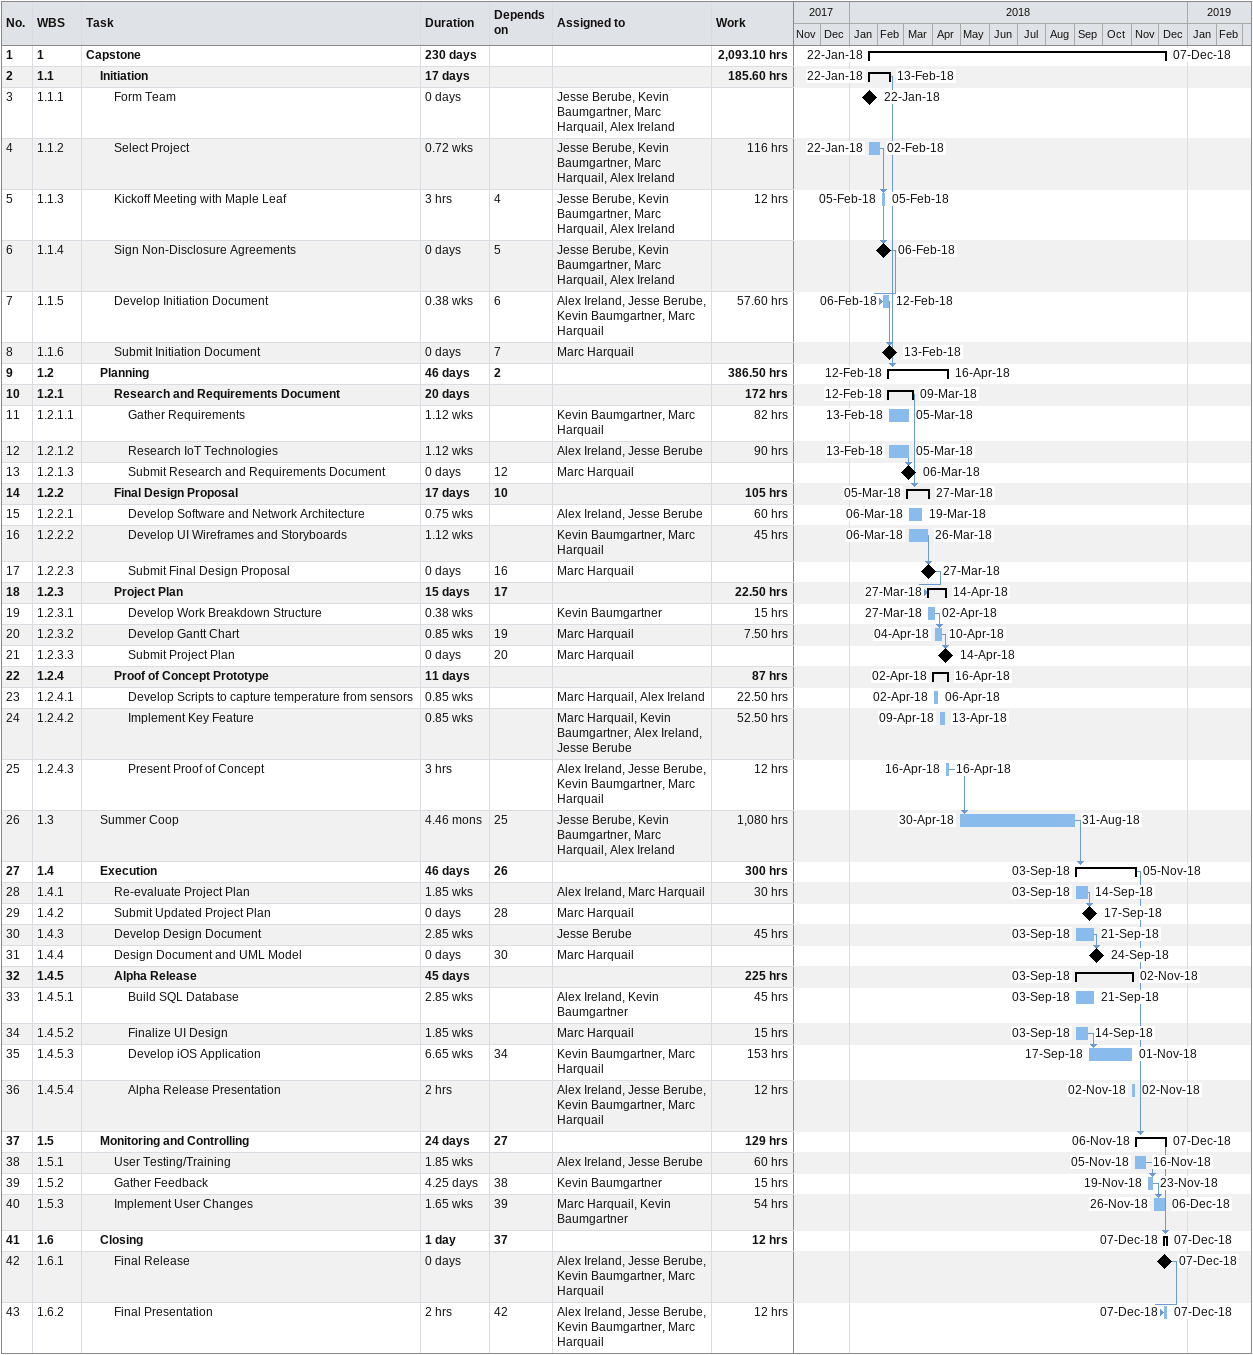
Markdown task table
| ID | WBS | Task | Duration | Start | Finish | Predecessors | Resources | Work (h) |
|---|---|---|---|---|---|---|---|---|
| 1 | 1 | **Capstone** | 230d | 2018-01-22 | 2018-12-07 |  |  | 2093.10 |
| 2 | 1.1 | **Initiation** | 17d | 2018-01-22 | 2018-02-13 |  |  | 185.60 |
| 3 | 1.1.1 | Form Team | 0d | 2018-01-22 | 2018-01-22 |  | Jesse Berube, Kevin Baumgartner, Marc Harquail, Alex Ireland |  |
| 4 | 1.1.2 | Select Project | 0.72w | 2018-01-22 | 2018-02-02 |  | Jesse Berube, Kevin Baumgartner, Marc Harquail, Alex Ireland | 116 |
| 5 | 1.1.3 | Kickoff Meeting with Maple Leaf | 3h | 2018-02-05 | 2018-02-05 | 4 | Jesse Berube, Kevin Baumgartner, Marc Harquail, Alex Ireland | 12 |
| 6 | 1.1.4 | Sign Non-Disclosure Agreements | 0d | 2018-02-06 | 2018-02-06 | 5 | Jesse Berube, Kevin Baumgartner, Marc Harquail, Alex Ireland |  |
| 7 | 1.1.5 | Develop Initiation Document | 0.38w | 2018-02-06 | 2018-02-12 | 6 | Alex Ireland, Jesse Berube, Kevin Baumgartner, Marc Harquail | 57.60 |
| 8 | 1.1.6 | Submit Initiation Document | 0d | 2018-02-13 | 2018-02-13 | 7 | Marc Harquail |  |
| 9 | 1.2 | **Planning** | 46d | 2018-02-12 | 2018-04-16 | 2 |  | 386.50 |
| 10 | 1.2.1 | **Research and Requirements Document** | 20d | 2018-02-12 | 2018-03-09 |  |  | 172 |
| 11 | 1.2.1.1 | Gather Requirements | 1.12w | 2018-02-13 | 2018-03-05 |  | Kevin Baumgartner, Marc Harquail | 82 |
| 12 | 1.2.1.2 | Research IoT Technologies | 1.12w | 2018-02-13 | 2018-03-05 |  | Alex Ireland, Jesse Berube | 90 |
| 13 | 1.2.1.3 | Submit Research and Requirements Document | 0d | 2018-03-06 | 2018-03-06 | 12 | Marc Harquail |  |
| 14 | 1.2.2 | **Final Design Proposal** | 17d | 2018-03-05 | 2018-03-27 | 10 |  | 105 |
| 15 | 1.2.2.1 | Develop Software and Network Architecture | 0.75w | 2018-03-06 | 2018-03-19 |  | Alex Ireland, Jesse Berube | 60 |
| 16 | 1.2.2.2 | Develop UI Wireframes and Storyboards | 1.12w | 2018-03-06 | 2018-03-26 |  | Kevin Baumgartner, Marc Harquail | 45 |
| 17 | 1.2.2.3 | Submit Final Design Proposal | 0d | 2018-03-27 | 2018-03-27 | 16 | Marc Harquail |  |
| 18 | 1.2.3 | **Project Plan** | 15d | 2018-03-27 | 2018-04-14 | 17 |  | 22.50 |
| 19 | 1.2.3.1 | Develop Work Breakdown Structure | 0.38w | 2018-03-27 | 2018-04-02 |  | Kevin Baumgartner | 15 |
| 20 | 1.2.3.2 | Develop Gantt Chart | 0.85w | 2018-04-04 | 2018-04-10 | 19 | Marc Harquail | 7.50 |
| 21 | 1.2.3.3 | Submit Project Plan | 0d | 2018-04-14 | 2018-04-14 | 20 | Marc Harquail |  |
| 22 | 1.2.4 | **Proof of Concept Prototype** | 11d | 2018-04-02 | 2018-04-16 |  |  | 87 |
| 23 | 1.2.4.1 | Develop Scripts to capture temperature from sensors | 0.85w | 2018-04-02 | 2018-04-06 |  | Marc Harquail, Alex Ireland | 22.50 |
| 24 | 1.2.4.2 | Implement Key Feature | 0.85w | 2018-04-09 | 2018-04-13 |  | Marc Harquail, Kevin Baumgartner, Alex Ireland, Jesse Berube | 52.50 |
| 25 | 1.2.4.3 | Present Proof of Concept | 3h | 2018-04-16 | 2018-04-16 |  | Alex Ireland, Jesse Berube, Kevin Baumgartner, Marc Harquail | 12 |
| 26 | 1.3 | Summer Coop | 4.46mo | 2018-04-30 | 2018-08-31 | 25 | Jesse Berube, Kevin Baumgartner, Marc Harquail, Alex Ireland | 1080 |
| 27 | 1.4 | **Execution** | 46d | 2018-09-03 | 2018-11-05 | 26 |  | 300 |
| 28 | 1.4.1 | Re-evaluate Project Plan | 1.85w | 2018-09-03 | 2018-09-14 |  | Alex Ireland, Marc Harquail | 30 |
| 29 | 1.4.2 | Submit Updated Project Plan | 0d | 2018-09-17 | 2018-09-17 | 28 | Marc Harquail |  |
| 30 | 1.4.3 | Develop Design Document | 2.85w | 2018-09-03 | 2018-09-21 |  | Jesse Berube | 45 |
| 31 | 1.4.4 | Design Document and UML Model | 0d | 2018-09-24 | 2018-09-24 | 30 | Marc Harquail |  |
| 32 | 1.4.5 | **Alpha Release** | 45d | 2018-09-03 | 2018-11-02 |  |  | 225 |
| 33 | 1.4.5.1 | Build SQL Database | 2.85w | 2018-09-03 | 2018-09-21 |  | Alex Ireland, Kevin Baumgartner | 45 |
| 34 | 1.4.5.2 | Finalize UI Design | 1.85w | 2018-09-03 | 2018-09-14 |  | Marc Harquail | 15 |
| 35 | 1.4.5.3 | Develop iOS Application | 6.65w | 2018-09-17 | 2018-11-01 | 34 | Kevin Baumgartner, Marc Harquail | 153 |
| 36 | 1.4.5.4 | Alpha Release Presentation | 2h | 2018-11-02 | 2018-11-02 |  | Alex Ireland, Jesse Berube, Kevin Baumgartner, Marc Harquail | 12 |
| 37 | 1.5 | **Monitoring and Controlling** | 24d | 2018-11-06 | 2018-12-07 | 27 |  | 129 |
| 38 | 1.5.1 | User Testing/Training | 1.85w | 2018-11-05 | 2018-11-16 |  | Alex Ireland, Jesse Berube | 60 |
| 39 | 1.5.2 | Gather Feedback | 4.25d | 2018-11-19 | 2018-11-23 | 38 | Kevin Baumgartner | 15 |
| 40 | 1.5.3 | Implement User Changes | 1.65w | 2018-11-26 | 2018-12-06 | 39 | Marc Harquail, Kevin Baumgartner | 54 |
| 41 | 1.6 | **Closing** | 1d | 2018-12-07 | 2018-12-07 | 37 |  | 12 |
| 42 | 1.6.1 | Final Release | 0d | 2018-12-07 | 2018-12-07 |  | Alex Ireland, Jesse Berube, Kevin Baumgartner, Marc Harquail |  |
| 43 | 1.6.2 | Final Presentation | 2h | 2018-12-07 | 2018-12-07 | 42 | Alex Ireland, Jesse Berube, Kevin Baumgartner, Marc Harquail | 12 |
